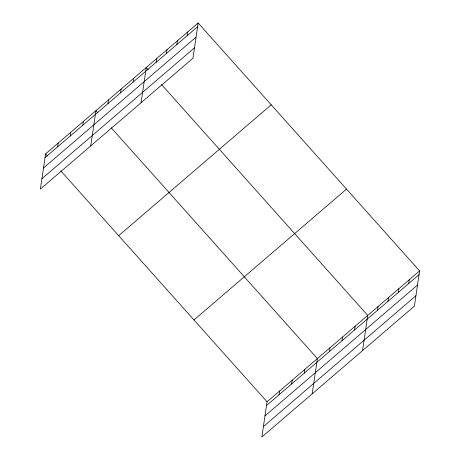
<?xml version="1.0" encoding="UTF-8"?>
<svg xmlns="http://www.w3.org/2000/svg" width="460" height="460" viewBox="0 0 460 460"><rect width="100%" height="100%" fill="white"/><g stroke="black" fill="none" stroke-linecap="round" stroke-linejoin="round"><path stroke-width="0.69" d="M198.145 23L45.603 153.864L40.405 189.083L192.947 58.219L198.145 23L419.595 270.917L414.397 306.136L261.855 437L267.053 401.781L419.595 270.917M57.632 146.82L58.19 143.066M70.219 136.022L70.777 132.267M82.806 125.229L83.358 121.474M90.741 145.9L95.945 110.676L97.842 112.803M107.973 103.632L108.525 99.883M120.56 92.84L121.112 89.085M133.141 82.041L133.699 78.292M141.082 102.712L146.28 67.493L148.177 69.621M156.101 62.347L156.653 58.593M166.474 53.452L167.026 49.697M176.847 44.551L177.399 40.796M187.22 35.65L187.772 31.901M279.088 394.737L279.64 390.983M291.669 383.939L292.226 380.19M304.255 373.146L304.808 369.391M312.19 393.817L317.394 358.593L111.13 127.679M329.423 351.555L329.975 347.8M342.01 340.756L342.562 337.002M354.591 329.958L355.149 326.209M362.532 350.629L367.73 315.41L161.466 84.49M377.551 310.264L378.103 306.509M387.924 301.369L388.476 297.614M398.297 292.468L398.849 288.713M408.67 283.567L409.222 279.818M45.051 157.613L197.593 26.755M43.516 167.998L196.058 37.139M41.935 178.698L194.476 47.834M118.686 235.675L271.227 104.811M193.976 319.964L346.518 189.106M266.501 405.536L419.043 274.672M264.966 415.915L417.507 285.056M263.385 426.615L415.926 295.751M45.603 153.864L47.501 155.986M60.789 170.861L267.053 401.781"/></g></svg>
